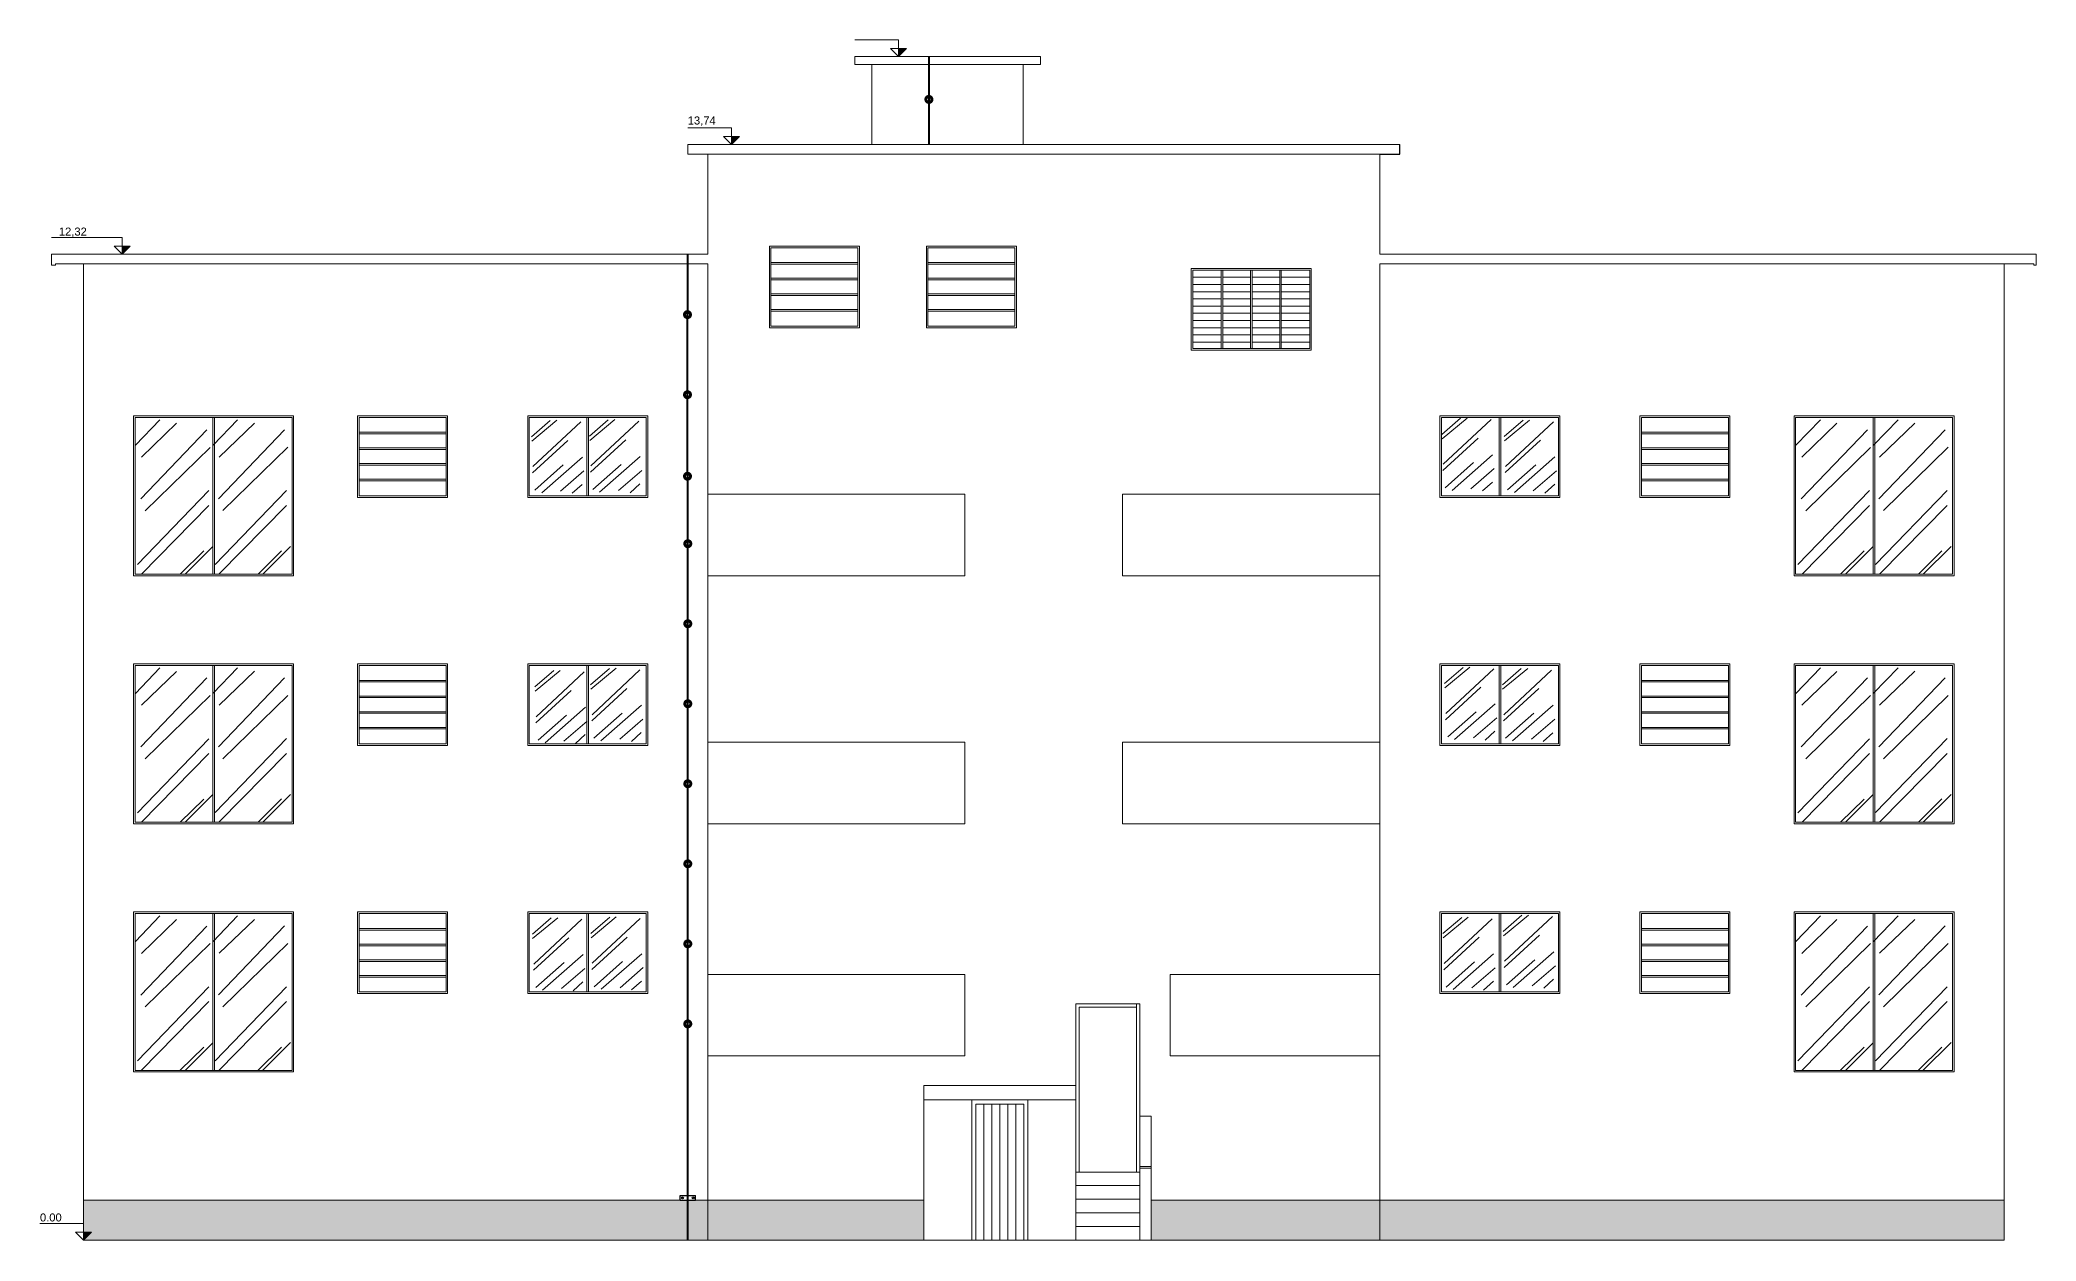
# Model space of a CAD drawing. Extents: x 0 to 11638, y -6007 to 0.
# Drawn here: x 11595.61 to 11620.56, y -5587.46 to -5572.45 of the extents above; entities that cross this region are included whole.
import ezdxf

# ---------------------------------------------------------------- set-up
doc = ezdxf.new("R2010")
doc.units = 0
doc.layers.get('0').update_dxf_attribs({"linetype": 'CONTINUOUS'})
for name, color, linetype in [('ARQ - Cotas', 1, 'CONTINUOUS'), ('ELE-BARRA CHATA ALUMÍNIO', 140, 'CONTINUOUS'), ('ELE-CONECTOR DE EMENDA', 153, 'CONTINUOUS'), ('ELE-CX. INSPEÇÃO', 40, 'CONTINUOUS')]:
    doc.layers.add(name, color=color, linetype=linetype)
doc.layers.add('ELE-FIXADOR GELCAM', color=160, linetype='CONTINUOUS', lineweight=20)
doc.styles.add('ARIAL', font='arial.ttf')

msp = doc.modelspace()

# ---------------------------------------------------------------- hatches: boundary and pattern name
at = {"lineweight": 5}
h = msp.add_hatch(dxfattribs=at)
h.set_pattern_fill('GRAVEL', color=0, scale=0.046)
h.set_pattern_definition([(228.0127875, (8918.747935, -7636.52912), (-9.3472000007, -10.5155999993), [0.15719186, -15.56202247]), (184.969741, (8918.64278, -7636.64596), (14.02079999445, 1.16840006656), [0.26974617, -26.7048625]), (132.510447, (8918.37405, -7636.669326), (11.684000005, -12.8523999955), [0.1902015, -18.8299725]), (267.273689, (8917.91837, -7636.961426), (1.16840000245, 23.3679999999), [0.24564208, -24.3185612]), (292.8336542, (8917.90669, -7637.20679), (-5.8420000005, 14.0207999998), [0.2408715, -23.84631156]), (357.273689, (8918.00016, -7637.428786), (-23.3679999999, 1.16840000245), [0.24564208, -24.3185612]), (37.6942405, (8918.245523, -7637.44047), (-15.18919999933, -11.6840000009), [0.3248491, -32.16003304]), (72.2553284, (8918.50257, -7637.24184), (8.1788000022, 25.7047999993), [0.30669098, -30.36241804]), (121.4295656, (8918.596043, -7636.94974), (-9.3472000013, 15.1891999992), [0.24647398, -24.40095102]), (175.2363583, (8918.46752, -7636.73943), (12.8523999998, -1.168400002), [0.2813881, -13.788011]), (222.3974378, (8918.187103, -7636.716062), (-14.02079999955, -12.8524000005), [0.36389584, -36.02571536]), (138.814075, (8919.07509, -7636.97311), (-8.1787999995, 7.0104000006), [0.1242021, -12.29606028]), (171.4692344, (8918.981615, -7636.89132), (15.1892000004, -2.3367999973), [0.2362937, -23.39313394]), (225, (8918.7479, -7636.8563), (-2e-16, -1.1684), [0.1652363, -1.48713083]), (203.1985905, (8918.66615, -7636.71606), (5.842, 2.3367999996), [0.088983, -8.8092863]), (291.8014095, (8918.58436, -7636.75111), (-1.1684, 3.5052), [0.1258402, -6.16618638]), (30.9637565, (8918.6311, -7636.86795), (3.5052, 2.3368), [0.20438704, -6.60849715]), (161.565051, (8918.80636, -7636.7628), (2.3368, -1.1684), [0.1477921, -3.54701313]), (16.3895403, (8917.90669, -7636.751114), (11.684, 3.5052), [0.2070405, -20.49706027]), (70.346176, (8918.105315, -7636.692694), (-4.6736000004, -12.8523999998), [0.1736955, -17.1958192]), (293.1985905, (8918.80636, -7636.52912), (-2.3367999996, 5.842), [0.17796485, -8.72030445]), (343.6104597, (8918.87646, -7636.692694), (-11.6840000002, 3.5051999992), [0.2070405, -20.49706027]), (339.443955, (8917.90669, -7637.47552), (-5.842, 2.3368), [0.1996562, -9.7831578]), (294.7751406, (8918.09363, -7637.54563), (-5.842000007, 12.8523999968), [0.16728918, -16.56165296]), (66.8014095, (8918.81804, -7637.69752), (2.3367999996, 5.842), [0.17796485, -8.72030445]), (17.3540246, (8918.88814, -7637.53394), (-15.1891999997, -4.673600001), [0.19586006, -19.39009295]), (69.443955, (8918.24552, -7637.69752), (-2.3368, -5.842), [0.0998281, -9.8829859]), (101.3099325, (8918.74794, -7637.69752), (-1.1684, 4.6736), [0.0595767, -5.8981177]), (165.963757, (8918.73625, -7637.6391), (3.5052, -1.1684), [0.2408715, -4.5765651]), (186.009006, (8918.50257, -7637.58068), (11.6839999999, 1.1684000006), [0.22322282, -22.09902784]), (303.690068, (8918.6311, -7636.9731), (-1.1684, 2.3368), [0.168509, -4.04421713]), (353.1572266, (8918.724567, -7637.11332), (19.8628000001, -2.33679999896), [0.2941961, -29.12536417]), (60.945396, (8919.01667, -7637.14837), (-4.6736, -8.1788), [0.1202938, -11.90912047]), (90, (8919.0751, -7637.0432), (-1.1684, 1.1684), [0.070104, -1.098296]), (120.2564372, (8918.4792, -7637.54563), (4.6735999994, -8.1788000003), [0.1623188, -16.06961276]), (48.0127875, (8918.397415, -7637.40542), (9.3472000008, 10.5155999993), [0.31438372, -15.4048306]), (0, (8918.6077, -7637.1717), (1.1684, 1.1684), [0.303784, -0.864616]), (325.3048465, (8918.91151, -7637.17174), (11.6840000044, -8.1787999937), [0.1847404, -18.2892857]), (254.054604, (8919.0634, -7637.2769), (-1.1684, -4.6736), [0.17012138, -8.335959]), (207.6459754, (8919.016667, -7637.44047), (-22.1996000008, -11.68399999845), [0.27698675, -27.42173363]), (175.4260787, (8918.771303, -7637.568994), (-15.1892, 1.1684), [0.29303355, -29.01028937])])
h.paths.add_polyline_path([(11606.657, -5586.948), (11603.957, -5586.948), (11603.957, -5587.448), (11606.657, -5587.448)])
h.paths.add_polyline_path([(11612.357, -5586.948), (11609.497, -5586.948), (11609.497, -5587.448), (11612.357, -5587.448)])
h.paths.add_polyline_path([(11603.957, -5586.948), (11596.157, -5586.948), (11596.157, -5587.448), (11596.782, -5587.448), (11603.957, -5587.448)])
h.paths.add_polyline_path([(11620.157, -5586.948), (11612.357, -5586.948), (11612.357, -5587.448), (11620.157, -5587.448)])
at = {"layer": 'ARQ - Cotas', "lineweight": 5, "ltscale": 0.001}
h = msp.add_hatch(color=256, dxfattribs=at)
h.dxf.hatch_style = 1
h.paths.add_polyline_path([(11606.442, -5572.558), (11606.342, -5572.558), (11606.342, -5572.658)])
h = msp.add_hatch(color=256, dxfattribs=at)
h.dxf.hatch_style = 1
h.paths.add_polyline_path([(11604.352, -5573.658), (11604.252, -5573.658), (11604.252, -5573.758)])
h = msp.add_hatch(color=256, dxfattribs=at)
h.dxf.hatch_style = 1
h.paths.add_polyline_path([(11596.738, -5575.028), (11596.638, -5575.028), (11596.638, -5575.128)])
h = msp.add_hatch(color=256, dxfattribs=at)
h.dxf.hatch_style = 1
h.paths.add_polyline_path([(11596.257, -5587.348), (11596.157, -5587.348), (11596.157, -5587.448)])

# ---------------------------------------------------------------- linework, layer by layer
at = {"color": 0, "lineweight": 5}
for p, q in [((11605.797, -5572.758), (11605.797, -5572.658)), ((11605.797, -5572.658), (11608.117, -5572.658)), ((11606.007, -5572.758), (11605.797, -5572.758)), ((11607.897, -5572.758), (11606.007, -5572.758)), ((11606.007, -5572.758), (11606.007, -5573.758)), ((11607.897, -5573.758), (11607.897, -5572.758)), ((11608.117, -5572.758), (11607.897, -5572.758)), ((11608.117, -5572.658), (11608.117, -5572.758)), ((11603.707, -5573.878), (11603.707, -5573.758)), ((11603.707, -5573.758), (11612.607, -5573.758)), ((11609.102, -5573.758), (11607.212, -5573.758)), ((11603.957, -5573.878), (11603.707, -5573.878)), ((11603.957, -5573.878), (11612.357, -5573.878)), ((11603.957, -5575.128), (11603.957, -5573.878)), ((11612.357, -5575.128), (11612.357, -5573.878)), ((11605.852, -5575.028), (11604.727, -5575.028)), ((11604.727, -5575.028), (11604.727, -5576.048)), ((11605.832, -5575.048), (11604.747, -5575.048)), ((11604.747, -5575.048), (11604.747, -5576.028)), ((11605.832, -5575.048), (11605.832, -5576.028)), ((11605.852, -5575.028), (11605.852, -5576.048)), ((11607.814, -5575.028), (11606.689, -5575.028)), ((11606.689, -5575.028), (11606.689, -5576.048)), ((11607.794, -5575.048), (11606.709, -5575.048)), ((11606.709, -5575.048), (11606.709, -5576.028)), ((11607.794, -5575.048), (11607.794, -5576.028)), ((11607.814, -5575.028), (11607.814, -5576.048)), ((11595.757, -5575.248), (11595.757, -5575.128)), ((11595.757, -5575.128), (11603.957, -5575.128)), ((11595.757, -5575.248), (11595.757, -5575.268)), ((11595.757, -5575.268), (11595.787, -5575.268)), ((11595.787, -5575.268), (11595.807, -5575.268)), ((11596.157, -5575.248), (11595.807, -5575.248)), ((11595.807, -5575.268), (11595.807, -5575.248)), ((11596.157, -5587.448), (11596.157, -5575.248)), ((11596.157, -5575.248), (11603.957, -5575.248)), ((11596.157, -5575.248), (11603.957, -5575.248)), ((11603.957, -5575.248), (11603.957, -5587.448)), ((11605.832, -5575.234), (11604.747, -5575.234)), ((11605.832, -5575.254), (11604.747, -5575.254)), ((11607.794, -5575.234), (11606.709, -5575.234)), ((11607.794, -5575.254), (11606.709, -5575.254)), ((11610, -5576.328), (11610, -5575.308)), ((11610, -5575.308), (11611.5, -5575.308)), ((11611.5, -5575.308), (11611.5, -5576.328)), ((11612.357, -5575.128), (11620.557, -5575.128)), ((11612.357, -5575.248), (11620.157, -5575.248)), ((11620.157, -5575.248), (11612.357, -5575.248)), ((11612.357, -5575.248), (11612.357, -5587.448)), ((11620.157, -5575.248), (11620.157, -5587.448)), ((11620.527, -5575.248), (11620.157, -5575.248)), ((11620.527, -5575.268), (11620.527, -5575.248)), ((11620.557, -5575.268), (11620.527, -5575.268)), ((11620.557, -5575.128), (11620.557, -5575.248)), ((11620.557, -5575.248), (11620.557, -5575.268)), ((11604.747, -5575.43), (11605.832, -5575.43)), ((11604.747, -5575.45), (11605.832, -5575.45)), ((11606.709, -5575.43), (11607.794, -5575.43)), ((11606.709, -5575.45), (11607.794, -5575.45)), ((11610.02, -5576.308), (11610.02, -5575.328)), ((11610.02, -5575.328), (11611.48, -5575.328)), ((11610.02, -5575.418), (11610.375, -5575.418)), ((11610.02, -5575.508), (11610.375, -5575.508)), ((11610.375, -5575.328), (11610.375, -5576.308)), ((11610.395, -5575.328), (11610.395, -5576.308)), ((11610.395, -5575.418), (11610.74, -5575.418)), ((11610.395, -5575.508), (11610.74, -5575.508)), ((11610.74, -5575.328), (11610.74, -5576.308)), ((11610.76, -5575.328), (11610.76, -5576.308)), ((11610.76, -5575.418), (11611.105, -5575.418)), ((11610.76, -5575.508), (11611.105, -5575.508)), ((11611.105, -5575.328), (11611.105, -5576.308)), ((11611.125, -5575.328), (11611.125, -5576.308)), ((11611.125, -5575.418), (11611.48, -5575.418)), ((11611.125, -5575.508), (11611.48, -5575.508)), ((11611.48, -5575.328), (11611.48, -5576.308)), ((11604.747, -5575.626), (11605.832, -5575.626)), ((11604.747, -5575.646), (11605.832, -5575.646)), ((11606.709, -5575.626), (11607.794, -5575.626)), ((11606.709, -5575.646), (11607.794, -5575.646)), ((11610.02, -5575.598), (11610.375, -5575.598)), ((11610.02, -5575.688), (11610.375, -5575.688)), ((11610.02, -5575.778), (11610.375, -5575.778)), ((11610.395, -5575.598), (11610.74, -5575.598)), ((11610.395, -5575.688), (11610.74, -5575.688)), ((11610.395, -5575.778), (11610.74, -5575.778)), ((11610.76, -5575.598), (11611.105, -5575.598)), ((11610.76, -5575.688), (11611.105, -5575.688)), ((11610.76, -5575.778), (11611.105, -5575.778)), ((11611.125, -5575.598), (11611.48, -5575.598)), ((11611.125, -5575.688), (11611.48, -5575.688)), ((11611.125, -5575.778), (11611.48, -5575.778)), ((11604.727, -5576.048), (11605.852, -5576.048)), ((11604.747, -5575.822), (11605.832, -5575.822)), ((11604.747, -5575.842), (11605.832, -5575.842)), ((11604.747, -5576.028), (11605.832, -5576.028)), ((11606.689, -5576.048), (11607.814, -5576.048)), ((11606.709, -5575.822), (11607.794, -5575.822)), ((11606.709, -5575.842), (11607.794, -5575.842)), ((11606.709, -5576.028), (11607.794, -5576.028)), ((11610.02, -5575.868), (11610.375, -5575.868)), ((11610.02, -5575.958), (11610.375, -5575.958)), ((11610.02, -5576.048), (11610.375, -5576.048)), ((11610.395, -5575.868), (11610.74, -5575.868)), ((11610.395, -5575.958), (11610.74, -5575.958)), ((11610.395, -5576.048), (11610.74, -5576.048)), ((11610.76, -5575.868), (11611.105, -5575.868)), ((11610.76, -5575.958), (11611.105, -5575.958)), ((11610.76, -5576.048), (11611.105, -5576.048)), ((11611.125, -5575.868), (11611.48, -5575.868)), ((11611.125, -5575.958), (11611.48, -5575.958)), ((11611.125, -5576.048), (11611.48, -5576.048)), ((11610.02, -5576.138), (11610.375, -5576.138)), ((11610.02, -5576.228), (11610.375, -5576.228)), ((11610.395, -5576.138), (11610.74, -5576.138)), ((11610.395, -5576.228), (11610.74, -5576.228)), ((11610.76, -5576.138), (11611.105, -5576.138)), ((11610.76, -5576.228), (11611.105, -5576.228)), ((11611.125, -5576.138), (11611.48, -5576.138)), ((11611.125, -5576.228), (11611.48, -5576.228)), ((11611.5, -5576.328), (11610, -5576.328)), ((11611.48, -5576.308), (11610.02, -5576.308)), ((11596.782, -5577.148), (11596.782, -5579.148)), ((11596.782, -5577.148), (11596.782, -5579.148)), ((11598.782, -5577.148), (11596.782, -5577.148)), ((11598.782, -5577.148), (11596.782, -5577.148)), ((11596.782, -5577.148), (11596.782, -5579.148)), ((11598.782, -5577.148), (11596.782, -5577.148)), ((11598.782, -5577.148), (11596.782, -5577.148)), ((11598.782, -5577.148), (11596.782, -5577.148)), ((11596.782, -5577.148), (11596.782, -5579.148)), ((11598.762, -5577.168), (11596.802, -5577.168)), ((11596.802, -5577.168), (11596.802, -5579.128)), ((11596.806, -5577.517), (11597.111, -5577.198)), ((11596.88, -5577.666), (11597.319, -5577.242)), ((11597.772, -5579.128), (11597.772, -5577.168)), ((11597.777, -5577.516), (11598.082, -5577.197)), ((11597.792, -5579.128), (11597.792, -5577.168)), ((11597.851, -5577.665), (11598.291, -5577.241)), ((11598.762, -5579.128), (11598.762, -5577.168)), ((11598.782, -5579.148), (11598.782, -5577.148)), ((11598.782, -5579.148), (11598.782, -5577.148)), ((11600.707, -5577.148), (11599.582, -5577.148)), ((11599.582, -5577.148), (11599.582, -5578.168)), ((11600.687, -5577.168), (11599.602, -5577.168)), ((11599.602, -5577.168), (11599.602, -5578.148)), ((11600.687, -5577.168), (11600.687, -5578.148)), ((11600.707, -5577.148), (11600.707, -5578.168)), ((11601.707, -5578.168), (11601.707, -5577.148)), ((11601.707, -5577.148), (11603.207, -5577.148)), ((11601.727, -5578.148), (11601.727, -5577.168)), ((11601.727, -5577.168), (11603.187, -5577.168)), ((11601.755, -5577.411), (11601.99, -5577.208)), ((11601.758, -5577.464), (11602.072, -5577.204)), ((11601.772, -5577.783), (11602.37, -5577.225)), ((11602.447, -5578.148), (11602.447, -5577.168)), ((11602.467, -5578.148), (11602.467, -5577.168)), ((11602.479, -5577.402), (11602.714, -5577.199)), ((11602.482, -5577.456), (11602.796, -5577.196)), ((11602.496, -5577.775), (11603.094, -5577.216)), ((11603.187, -5577.168), (11603.187, -5578.148)), ((11603.207, -5577.148), (11603.207, -5578.168)), ((11613.107, -5577.148), (11613.107, -5578.168)), ((11614.607, -5577.148), (11613.107, -5577.148)), ((11613.127, -5577.168), (11613.127, -5578.148)), ((11614.587, -5577.168), (11613.127, -5577.168)), ((11613.131, -5577.382), (11613.366, -5577.179)), ((11613.134, -5577.436), (11613.448, -5577.176)), ((11613.148, -5577.754), (11613.746, -5577.196)), ((11613.847, -5578.148), (11613.847, -5577.168)), ((11613.867, -5578.148), (11613.867, -5577.168)), ((11613.91, -5577.408), (11614.146, -5577.205)), ((11613.913, -5577.462), (11614.227, -5577.202)), ((11613.927, -5577.78), (11614.526, -5577.222)), ((11614.587, -5578.148), (11614.587, -5577.168)), ((11614.607, -5578.168), (11614.607, -5577.148)), ((11616.732, -5577.148), (11615.607, -5577.148)), ((11615.607, -5577.148), (11615.607, -5578.168)), ((11616.712, -5577.168), (11615.627, -5577.168)), ((11615.627, -5577.168), (11615.627, -5578.148)), ((11616.712, -5577.168), (11616.712, -5578.148)), ((11616.732, -5577.148), (11616.732, -5578.168)), ((11619.532, -5577.148), (11617.532, -5577.148)), ((11619.532, -5577.148), (11617.532, -5577.148)), ((11617.532, -5577.148), (11617.532, -5579.148)), ((11619.532, -5577.148), (11617.532, -5577.148)), ((11619.532, -5577.148), (11617.532, -5577.148)), ((11619.532, -5577.148), (11617.532, -5577.148)), ((11617.532, -5577.148), (11617.532, -5579.148)), ((11619.512, -5577.168), (11617.552, -5577.168)), ((11617.552, -5577.168), (11617.552, -5579.128)), ((11617.556, -5577.517), (11617.861, -5577.198)), ((11617.63, -5577.666), (11618.069, -5577.242)), ((11618.522, -5579.128), (11618.522, -5577.168)), ((11618.527, -5577.516), (11618.832, -5577.197)), ((11618.542, -5579.128), (11618.542, -5577.168)), ((11618.601, -5577.665), (11619.041, -5577.241)), ((11619.512, -5579.128), (11619.512, -5577.168)), ((11619.532, -5579.148), (11619.532, -5577.148)), ((11619.532, -5579.148), (11619.532, -5577.148)), ((11596.873, -5578.186), (11597.699, -5577.324)), ((11596.928, -5578.334), (11597.738, -5577.543)), ((11597.844, -5578.185), (11598.67, -5577.323)), ((11597.899, -5578.333), (11598.709, -5577.542)), ((11600.687, -5577.354), (11599.602, -5577.354)), ((11600.687, -5577.374), (11599.602, -5577.374)), ((11599.602, -5577.55), (11600.687, -5577.55)), ((11601.768, -5577.862), (11602.209, -5577.457)), ((11602.492, -5577.853), (11602.933, -5577.448)), ((11613.144, -5577.833), (11613.585, -5577.428)), ((11613.923, -5577.859), (11614.364, -5577.454)), ((11616.712, -5577.354), (11615.627, -5577.354)), ((11616.712, -5577.374), (11615.627, -5577.374)), ((11615.627, -5577.55), (11616.712, -5577.55)), ((11617.623, -5578.186), (11618.449, -5577.324)), ((11617.678, -5578.334), (11618.488, -5577.543)), ((11618.594, -5578.185), (11619.42, -5577.323)), ((11618.649, -5578.333), (11619.459, -5577.542)), ((11599.602, -5577.57), (11600.687, -5577.57)), ((11599.602, -5577.746), (11600.687, -5577.746)), ((11599.602, -5577.766), (11600.687, -5577.766)), ((11601.796, -5578.078), (11602.15, -5577.763)), ((11601.882, -5578.109), (11602.39, -5577.665)), ((11602.52, -5578.069), (11602.874, -5577.755)), ((11602.606, -5578.101), (11603.114, -5577.657)), ((11613.172, -5578.049), (11613.526, -5577.734)), ((11613.258, -5578.08), (11613.766, -5577.636)), ((11613.951, -5578.075), (11614.305, -5577.761)), ((11614.037, -5578.107), (11614.545, -5577.662)), ((11615.627, -5577.57), (11616.712, -5577.57)), ((11615.627, -5577.746), (11616.712, -5577.746)), ((11615.627, -5577.766), (11616.712, -5577.766)), ((11599.602, -5577.942), (11600.687, -5577.942)), ((11599.602, -5577.962), (11600.687, -5577.962)), ((11602.118, -5578.09), (11602.41, -5577.838)), ((11602.264, -5578.117), (11602.386, -5578.007)), ((11602.842, -5578.081), (11603.134, -5577.83)), ((11602.988, -5578.109), (11603.11, -5577.999)), ((11613.494, -5578.061), (11613.786, -5577.809)), ((11613.64, -5578.088), (11613.762, -5577.978)), ((11614.274, -5578.087), (11614.565, -5577.835)), ((11614.419, -5578.114), (11614.541, -5578.004)), ((11615.627, -5577.942), (11616.712, -5577.942)), ((11615.627, -5577.962), (11616.712, -5577.962)), ((11596.83, -5579.008), (11597.724, -5578.083)), ((11596.882, -5579.126), (11597.724, -5578.269)), ((11597.802, -5579.007), (11598.695, -5578.082)), ((11597.853, -5579.124), (11598.695, -5578.268)), ((11599.582, -5578.168), (11600.707, -5578.168)), ((11599.602, -5578.148), (11600.687, -5578.148)), ((11603.207, -5578.168), (11601.707, -5578.168)), ((11603.187, -5578.148), (11601.727, -5578.148)), ((11607.172, -5578.128), (11603.957, -5578.128)), ((11607.172, -5579.148), (11607.172, -5578.128)), ((11609.142, -5579.148), (11609.142, -5578.128)), ((11609.142, -5578.128), (11612.357, -5578.128)), ((11613.107, -5578.168), (11614.607, -5578.168)), ((11613.127, -5578.148), (11614.587, -5578.148)), ((11615.607, -5578.168), (11616.732, -5578.168)), ((11615.627, -5578.148), (11616.712, -5578.148)), ((11617.58, -5579.008), (11618.474, -5578.083)), ((11617.632, -5579.126), (11618.474, -5578.269)), ((11618.552, -5579.007), (11619.445, -5578.082)), ((11618.603, -5579.124), (11619.445, -5578.268)), ((11597.426, -5579.128), (11597.773, -5578.782)), ((11598.397, -5579.127), (11598.745, -5578.781)), ((11618.176, -5579.128), (11618.523, -5578.782)), ((11619.147, -5579.127), (11619.495, -5578.781)), ((11597.365, -5579.127), (11597.659, -5578.837)), ((11598.337, -5579.126), (11598.63, -5578.836)), ((11618.115, -5579.127), (11618.409, -5578.837)), ((11619.087, -5579.126), (11619.38, -5578.836)), ((11596.782, -5579.148), (11598.782, -5579.148)), ((11596.782, -5579.148), (11598.782, -5579.148)), ((11596.782, -5579.148), (11598.782, -5579.148)), ((11596.782, -5579.148), (11598.782, -5579.148)), ((11596.782, -5579.148), (11598.782, -5579.148)), ((11596.802, -5579.128), (11598.762, -5579.128)), ((11607.172, -5579.148), (11603.957, -5579.148)), ((11609.142, -5579.148), (11612.357, -5579.148)), ((11617.532, -5579.148), (11619.532, -5579.148)), ((11617.532, -5579.148), (11619.532, -5579.148)), ((11617.532, -5579.148), (11619.532, -5579.148)), ((11617.532, -5579.148), (11619.532, -5579.148)), ((11617.532, -5579.148), (11619.532, -5579.148)), ((11617.552, -5579.128), (11619.512, -5579.128)), ((11596.782, -5580.248), (11596.782, -5582.248)), ((11596.782, -5580.248), (11596.782, -5582.248)), ((11598.782, -5580.248), (11596.782, -5580.248)), ((11598.782, -5580.248), (11596.782, -5580.248)), ((11596.782, -5580.248), (11596.782, -5582.248)), ((11598.782, -5580.248), (11596.782, -5580.248)), ((11598.782, -5580.248), (11596.782, -5580.248)), ((11598.782, -5580.248), (11596.782, -5580.248)), ((11596.782, -5580.248), (11596.782, -5582.248)), ((11598.762, -5580.268), (11596.802, -5580.268)), ((11596.802, -5580.268), (11596.802, -5582.228)), ((11596.806, -5580.617), (11597.111, -5580.298)), ((11597.772, -5582.228), (11597.772, -5580.268)), ((11597.777, -5580.616), (11598.082, -5580.297)), ((11597.792, -5582.228), (11597.792, -5580.268)), ((11598.762, -5582.228), (11598.762, -5580.268)), ((11598.782, -5582.248), (11598.782, -5580.248)), ((11598.782, -5582.248), (11598.782, -5580.248)), ((11600.707, -5580.248), (11599.582, -5580.248)), ((11599.582, -5580.248), (11599.582, -5581.268)), ((11600.687, -5580.268), (11599.602, -5580.268)), ((11599.602, -5580.268), (11599.602, -5581.248)), ((11600.687, -5580.268), (11600.687, -5581.248)), ((11600.707, -5580.248), (11600.707, -5581.268)), ((11601.707, -5581.268), (11601.707, -5580.248)), ((11601.707, -5580.248), (11603.207, -5580.248)), ((11601.727, -5581.248), (11601.727, -5580.268)), ((11601.727, -5580.268), (11603.187, -5580.268)), ((11602.447, -5581.248), (11602.447, -5580.268)), ((11602.467, -5581.248), (11602.467, -5580.268)), ((11603.187, -5580.268), (11603.187, -5581.248)), ((11603.207, -5580.248), (11603.207, -5581.268)), ((11613.107, -5580.248), (11613.107, -5581.268)), ((11614.607, -5580.248), (11613.107, -5580.248)), ((11613.127, -5580.268), (11613.127, -5581.248)), ((11614.587, -5580.268), (11613.127, -5580.268)), ((11613.164, -5580.495), (11613.399, -5580.292)), ((11613.167, -5580.549), (11613.481, -5580.289)), ((11613.847, -5581.248), (11613.847, -5580.268)), ((11613.867, -5581.248), (11613.867, -5580.268)), ((11614.587, -5581.248), (11614.587, -5580.268)), ((11614.607, -5581.268), (11614.607, -5580.248)), ((11616.732, -5580.248), (11615.607, -5580.248)), ((11615.607, -5580.248), (11615.607, -5581.268)), ((11616.712, -5580.268), (11615.627, -5580.268)), ((11615.627, -5580.268), (11615.627, -5581.248)), ((11616.712, -5580.268), (11616.712, -5581.248)), ((11616.732, -5580.248), (11616.732, -5581.268)), ((11619.532, -5580.248), (11617.532, -5580.248)), ((11619.532, -5580.248), (11617.532, -5580.248)), ((11617.532, -5580.248), (11617.532, -5582.248)), ((11619.532, -5580.248), (11617.532, -5580.248)), ((11619.532, -5580.248), (11617.532, -5580.248)), ((11619.532, -5580.248), (11617.532, -5580.248)), ((11617.532, -5580.248), (11617.532, -5582.248)), ((11619.512, -5580.268), (11617.552, -5580.268)), ((11617.552, -5580.268), (11617.552, -5582.228)), ((11617.556, -5580.617), (11617.861, -5580.298)), ((11618.522, -5582.228), (11618.522, -5580.268)), ((11618.527, -5580.616), (11618.832, -5580.297)), ((11618.542, -5582.228), (11618.542, -5580.268)), ((11619.512, -5582.228), (11619.512, -5580.268)), ((11619.532, -5582.248), (11619.532, -5580.248)), ((11619.532, -5582.248), (11619.532, -5580.248)), ((11596.873, -5581.286), (11597.699, -5580.424)), ((11596.88, -5580.766), (11597.319, -5580.342)), ((11597.844, -5581.285), (11598.67, -5580.423)), ((11597.851, -5580.765), (11598.291, -5580.341)), ((11600.687, -5580.454), (11599.602, -5580.454)), ((11600.687, -5580.474), (11599.602, -5580.474)), ((11601.796, -5580.535), (11602.032, -5580.332)), ((11601.799, -5580.589), (11602.113, -5580.329)), ((11601.813, -5580.908), (11602.412, -5580.349)), ((11602.493, -5580.51), (11602.729, -5580.307)), ((11602.497, -5580.564), (11602.811, -5580.304)), ((11602.511, -5580.883), (11603.109, -5580.324)), ((11613.177, -5580.946), (11613.618, -5580.541)), ((11613.181, -5580.867), (11613.779, -5580.309)), ((11613.887, -5580.511), (11614.123, -5580.308)), ((11613.89, -5580.565), (11614.204, -5580.305)), ((11613.904, -5580.884), (11614.503, -5580.325)), ((11616.712, -5580.454), (11615.627, -5580.454)), ((11616.712, -5580.474), (11615.627, -5580.474)), ((11617.623, -5581.286), (11618.449, -5580.424)), ((11617.63, -5580.766), (11618.069, -5580.342)), ((11618.594, -5581.285), (11619.42, -5580.423)), ((11618.601, -5580.765), (11619.041, -5580.341)), ((11596.928, -5581.434), (11597.738, -5580.643)), ((11597.899, -5581.433), (11598.709, -5580.642)), ((11599.602, -5580.65), (11600.687, -5580.65)), ((11599.602, -5580.67), (11600.687, -5580.67)), ((11601.809, -5580.986), (11602.25, -5580.581)), ((11601.924, -5581.234), (11602.431, -5580.79)), ((11602.507, -5580.961), (11602.948, -5580.556)), ((11602.621, -5581.209), (11603.129, -5580.765)), ((11613.291, -5581.194), (11613.799, -5580.749)), ((11613.9, -5580.962), (11614.341, -5580.557)), ((11614.015, -5581.21), (11614.522, -5580.766)), ((11615.627, -5580.65), (11616.712, -5580.65)), ((11615.627, -5580.67), (11616.712, -5580.67)), ((11617.678, -5581.434), (11618.488, -5580.643)), ((11618.649, -5581.433), (11619.459, -5580.642)), ((11599.602, -5580.846), (11600.687, -5580.846)), ((11599.602, -5580.866), (11600.687, -5580.866)), ((11599.602, -5581.042), (11600.687, -5581.042)), ((11601.837, -5581.202), (11602.191, -5580.888)), ((11602.16, -5581.214), (11602.451, -5580.963)), ((11602.534, -5581.178), (11602.889, -5580.863)), ((11602.857, -5581.189), (11603.148, -5580.938)), ((11613.205, -5581.162), (11613.559, -5580.848)), ((11613.527, -5581.174), (11613.819, -5580.922)), ((11613.928, -5581.178), (11614.282, -5580.864)), ((11614.251, -5581.19), (11614.542, -5580.939)), ((11615.627, -5580.846), (11616.712, -5580.846)), ((11615.627, -5580.866), (11616.712, -5580.866)), ((11615.627, -5581.042), (11616.712, -5581.042)), ((11596.83, -5582.108), (11597.724, -5581.183)), ((11597.802, -5582.107), (11598.695, -5581.182)), ((11599.582, -5581.268), (11600.707, -5581.268)), ((11599.602, -5581.062), (11600.687, -5581.062)), ((11599.602, -5581.248), (11600.687, -5581.248)), ((11603.207, -5581.268), (11601.707, -5581.268)), ((11603.187, -5581.248), (11601.727, -5581.248)), ((11602.305, -5581.242), (11602.427, -5581.132)), ((11603.003, -5581.217), (11603.125, -5581.107)), ((11607.172, -5581.228), (11603.957, -5581.228)), ((11607.172, -5582.248), (11607.172, -5581.228)), ((11609.142, -5582.248), (11609.142, -5581.228)), ((11609.142, -5581.228), (11612.357, -5581.228)), ((11613.107, -5581.268), (11614.607, -5581.268)), ((11613.127, -5581.248), (11614.587, -5581.248)), ((11613.673, -5581.202), (11613.795, -5581.091)), ((11614.396, -5581.218), (11614.518, -5581.108)), ((11615.607, -5581.268), (11616.732, -5581.268)), ((11615.627, -5581.062), (11616.712, -5581.062)), ((11615.627, -5581.248), (11616.712, -5581.248)), ((11617.58, -5582.108), (11618.474, -5581.183)), ((11618.552, -5582.107), (11619.445, -5581.182)), ((11596.882, -5582.226), (11597.724, -5581.369)), ((11597.853, -5582.224), (11598.695, -5581.368)), ((11617.632, -5582.226), (11618.474, -5581.369)), ((11618.603, -5582.224), (11619.445, -5581.368)), ((11597.365, -5582.227), (11597.659, -5581.937)), ((11597.426, -5582.228), (11597.773, -5581.882)), ((11598.337, -5582.226), (11598.63, -5581.936)), ((11598.397, -5582.227), (11598.745, -5581.881)), ((11618.115, -5582.227), (11618.409, -5581.937)), ((11618.176, -5582.228), (11618.523, -5581.882)), ((11619.087, -5582.226), (11619.38, -5581.936)), ((11619.147, -5582.227), (11619.495, -5581.881)), ((11596.782, -5582.248), (11598.782, -5582.248)), ((11596.782, -5582.248), (11598.782, -5582.248)), ((11596.782, -5582.248), (11598.782, -5582.248)), ((11596.782, -5582.248), (11598.782, -5582.248)), ((11596.782, -5582.248), (11598.782, -5582.248)), ((11596.802, -5582.228), (11598.762, -5582.228)), ((11607.172, -5582.248), (11603.957, -5582.248)), ((11609.142, -5582.248), (11612.357, -5582.248)), ((11617.532, -5582.248), (11619.532, -5582.248)), ((11617.532, -5582.248), (11619.532, -5582.248)), ((11617.532, -5582.248), (11619.532, -5582.248)), ((11617.532, -5582.248), (11619.532, -5582.248)), ((11617.532, -5582.248), (11619.532, -5582.248)), ((11617.552, -5582.228), (11619.512, -5582.228)), ((11598.782, -5583.348), (11596.782, -5583.348)), ((11598.782, -5583.348), (11596.782, -5583.348)), ((11596.782, -5583.348), (11596.782, -5585.348)), ((11598.782, -5583.348), (11596.782, -5583.348)), ((11598.782, -5583.348), (11596.782, -5583.348)), ((11598.782, -5583.348), (11596.782, -5583.348)), ((11596.782, -5583.348), (11596.782, -5585.348)), ((11598.762, -5583.368), (11596.802, -5583.368)), ((11596.802, -5583.368), (11596.802, -5585.328)), ((11596.806, -5583.717), (11597.111, -5583.398)), ((11596.873, -5584.386), (11597.699, -5583.524)), ((11596.88, -5583.866), (11597.319, -5583.442)), ((11597.772, -5585.328), (11597.772, -5583.368)), ((11597.777, -5583.716), (11598.082, -5583.397)), ((11597.792, -5585.328), (11597.792, -5583.368)), ((11597.844, -5584.385), (11598.67, -5583.523)), ((11597.851, -5583.865), (11598.291, -5583.441)), ((11598.762, -5585.328), (11598.762, -5583.368)), ((11598.782, -5585.348), (11598.782, -5583.348)), ((11598.782, -5585.348), (11598.782, -5583.348)), ((11600.707, -5583.348), (11599.582, -5583.348)), ((11599.582, -5583.348), (11599.582, -5584.368)), ((11600.687, -5583.368), (11599.602, -5583.368)), ((11599.602, -5583.368), (11599.602, -5584.348)), ((11600.687, -5583.368), (11600.687, -5584.348)), ((11600.707, -5583.348), (11600.707, -5584.368)), ((11601.707, -5584.368), (11601.707, -5583.348)), ((11601.707, -5583.348), (11603.207, -5583.348)), ((11601.727, -5584.348), (11601.727, -5583.368)), ((11601.727, -5583.368), (11603.187, -5583.368)), ((11601.766, -5583.626), (11602.002, -5583.423)), ((11601.769, -5583.68), (11602.083, -5583.42)), ((11601.783, -5583.999), (11602.382, -5583.44)), ((11602.447, -5584.348), (11602.447, -5583.368)), ((11602.467, -5584.348), (11602.467, -5583.368)), ((11602.497, -5583.616), (11602.733, -5583.413)), ((11602.5, -5583.67), (11602.814, -5583.41)), ((11602.514, -5583.988), (11603.113, -5583.43)), ((11603.187, -5583.368), (11603.187, -5584.348)), ((11603.207, -5583.348), (11603.207, -5584.368)), ((11613.107, -5583.348), (11613.107, -5584.368)), ((11614.607, -5583.348), (11613.107, -5583.348)), ((11613.127, -5583.368), (11613.127, -5584.348)), ((11614.587, -5583.368), (11613.127, -5583.368)), ((11613.143, -5583.619), (11613.379, -5583.416)), ((11613.146, -5583.673), (11613.46, -5583.413)), ((11613.16, -5583.991), (11613.759, -5583.433)), ((11613.847, -5584.348), (11613.847, -5583.368)), ((11613.867, -5584.348), (11613.867, -5583.368)), ((11613.897, -5583.593), (11614.132, -5583.39)), ((11613.9, -5583.647), (11614.214, -5583.387)), ((11613.914, -5583.965), (11614.512, -5583.407)), ((11614.587, -5584.348), (11614.587, -5583.368)), ((11614.607, -5584.368), (11614.607, -5583.348)), ((11616.732, -5583.348), (11615.607, -5583.348)), ((11615.607, -5583.348), (11615.607, -5584.368)), ((11616.712, -5583.368), (11615.627, -5583.368)), ((11615.627, -5583.368), (11615.627, -5584.348)), ((11616.712, -5583.368), (11616.712, -5584.348)), ((11616.732, -5583.348), (11616.732, -5584.368)), ((11619.532, -5583.348), (11617.532, -5583.348)), ((11619.532, -5583.348), (11617.532, -5583.348)), ((11617.532, -5583.348), (11617.532, -5585.348)), ((11619.532, -5583.348), (11617.532, -5583.348)), ((11619.532, -5583.348), (11617.532, -5583.348)), ((11619.532, -5583.348), (11617.532, -5583.348)), ((11617.532, -5583.348), (11617.532, -5585.348)), ((11619.512, -5583.368), (11617.552, -5583.368)), ((11617.552, -5583.368), (11617.552, -5585.328)), ((11617.556, -5583.717), (11617.861, -5583.398)), ((11617.623, -5584.386), (11618.449, -5583.524)), ((11617.63, -5583.866), (11618.069, -5583.442)), ((11618.522, -5585.328), (11618.522, -5583.368)), ((11618.527, -5583.716), (11618.832, -5583.397)), ((11618.542, -5585.328), (11618.542, -5583.368)), ((11618.594, -5584.385), (11619.42, -5583.523)), ((11618.601, -5583.865), (11619.041, -5583.441)), ((11619.512, -5585.328), (11619.512, -5583.368)), ((11619.532, -5585.348), (11619.532, -5583.348)), ((11619.532, -5585.348), (11619.532, -5583.348)), ((11596.928, -5584.534), (11597.738, -5583.743)), ((11597.899, -5584.533), (11598.709, -5583.742)), ((11600.687, -5583.554), (11599.602, -5583.554)), ((11600.687, -5583.574), (11599.602, -5583.574)), ((11599.602, -5583.75), (11600.687, -5583.75)), ((11599.602, -5583.77), (11600.687, -5583.77)), ((11601.78, -5584.077), (11602.22, -5583.672)), ((11602.51, -5584.067), (11602.951, -5583.662)), ((11613.156, -5584.07), (11613.597, -5583.665)), ((11613.91, -5584.044), (11614.351, -5583.639)), ((11616.712, -5583.554), (11615.627, -5583.554)), ((11616.712, -5583.574), (11615.627, -5583.574)), ((11615.627, -5583.75), (11616.712, -5583.75)), ((11615.627, -5583.77), (11616.712, -5583.77)), ((11617.678, -5584.534), (11618.488, -5583.743)), ((11618.649, -5584.533), (11619.459, -5583.742)), ((11599.602, -5583.946), (11600.687, -5583.946)), ((11599.602, -5583.966), (11600.687, -5583.966)), ((11601.807, -5584.293), (11602.161, -5583.979)), ((11601.894, -5584.325), (11602.402, -5583.881)), ((11602.538, -5584.283), (11602.892, -5583.968)), ((11602.625, -5584.315), (11603.132, -5583.87)), ((11613.184, -5584.286), (11613.538, -5583.972)), ((11613.271, -5584.318), (11613.778, -5583.873)), ((11613.938, -5584.26), (11614.292, -5583.946)), ((11614.024, -5584.292), (11614.532, -5583.847)), ((11614.261, -5584.272), (11614.552, -5584.02)), ((11615.627, -5583.946), (11616.712, -5583.946)), ((11615.627, -5583.966), (11616.712, -5583.966)), ((11596.83, -5585.208), (11597.724, -5584.283)), ((11597.802, -5585.207), (11598.695, -5584.282)), ((11599.602, -5584.142), (11600.687, -5584.142)), ((11599.602, -5584.162), (11600.687, -5584.162)), ((11602.13, -5584.305), (11602.421, -5584.054)), ((11602.276, -5584.333), (11602.398, -5584.223)), ((11602.861, -5584.295), (11603.152, -5584.043)), ((11603.006, -5584.322), (11603.129, -5584.212)), ((11607.172, -5584.128), (11603.957, -5584.128)), ((11607.172, -5585.148), (11607.172, -5584.128)), ((11609.737, -5585.148), (11609.737, -5584.128)), ((11609.737, -5584.128), (11612.357, -5584.128)), ((11613.507, -5584.298), (11613.798, -5584.046)), ((11613.652, -5584.325), (11613.775, -5584.215)), ((11614.406, -5584.299), (11614.528, -5584.189)), ((11615.627, -5584.142), (11616.712, -5584.142)), ((11615.627, -5584.162), (11616.712, -5584.162)), ((11617.58, -5585.208), (11618.474, -5584.283)), ((11618.552, -5585.207), (11619.445, -5584.282)), ((11596.882, -5585.326), (11597.724, -5584.469)), ((11597.853, -5585.324), (11598.695, -5584.468)), ((11599.582, -5584.368), (11600.707, -5584.368)), ((11599.602, -5584.348), (11600.687, -5584.348)), ((11603.207, -5584.368), (11601.707, -5584.368)), ((11603.187, -5584.348), (11601.727, -5584.348)), ((11609.357, -5584.498), (11608.557, -5584.498)), ((11608.557, -5584.498), (11608.557, -5586.598)), ((11608.557, -5584.498), (11608.557, -5584.538)), ((11608.597, -5586.598), (11608.597, -5584.538)), ((11608.597, -5584.538), (11609.317, -5584.538)), ((11609.317, -5586.598), (11609.317, -5584.498)), ((11609.357, -5586.598), (11609.357, -5584.498)), ((11613.107, -5584.368), (11614.607, -5584.368)), ((11613.127, -5584.348), (11614.587, -5584.348)), ((11615.607, -5584.368), (11616.732, -5584.368)), ((11615.627, -5584.348), (11616.712, -5584.348)), ((11617.632, -5585.326), (11618.474, -5584.469)), ((11618.603, -5585.324), (11619.445, -5584.468)), ((11597.365, -5585.327), (11597.659, -5585.037)), ((11597.426, -5585.328), (11597.773, -5584.982)), ((11598.337, -5585.326), (11598.63, -5585.036)), ((11598.397, -5585.327), (11598.745, -5584.981)), ((11618.115, -5585.327), (11618.409, -5585.037)), ((11618.176, -5585.328), (11618.523, -5584.982)), ((11619.087, -5585.326), (11619.38, -5585.036)), ((11619.147, -5585.327), (11619.495, -5584.981)), ((11607.172, -5585.148), (11603.957, -5585.148)), ((11609.737, -5585.148), (11612.357, -5585.148)), ((11596.157, -5587.448), (11596.157, -5585.348)), ((11596.782, -5585.348), (11598.782, -5585.348)), ((11596.782, -5585.348), (11598.782, -5585.348)), ((11596.782, -5585.348), (11598.782, -5585.348)), ((11596.782, -5585.348), (11598.782, -5585.348)), ((11596.782, -5585.348), (11598.782, -5585.348)), ((11596.802, -5585.328), (11598.762, -5585.328)), ((11606.657, -5585.698), (11606.657, -5585.518)), ((11606.657, -5585.518), (11608.557, -5585.518)), ((11617.532, -5585.348), (11619.532, -5585.348)), ((11617.532, -5585.348), (11619.532, -5585.348)), ((11617.532, -5585.348), (11619.532, -5585.348)), ((11617.532, -5585.348), (11619.532, -5585.348)), ((11617.532, -5585.348), (11619.532, -5585.348)), ((11617.552, -5585.328), (11619.512, -5585.328)), ((11606.657, -5587.448), (11606.657, -5585.698)), ((11606.657, -5587.448), (11606.657, -5585.698)), ((11606.657, -5585.698), (11608.557, -5585.698)), ((11607.257, -5587.448), (11607.257, -5585.698)), ((11607.307, -5585.748), (11607.307, -5587.448)), ((11607.907, -5585.748), (11607.307, -5585.748)), ((11607.407, -5587.448), (11607.407, -5585.748)), ((11607.407, -5585.748), (11607.507, -5585.748)), ((11607.507, -5585.748), (11607.507, -5587.448)), ((11607.607, -5587.448), (11607.607, -5585.748)), ((11607.607, -5585.748), (11607.707, -5585.748)), ((11607.707, -5585.748), (11607.707, -5587.448)), ((11607.807, -5587.448), (11607.807, -5585.748)), ((11607.907, -5587.448), (11607.907, -5585.748)), ((11607.907, -5587.448), (11607.907, -5585.748)), ((11607.957, -5585.748), (11607.957, -5585.698)), ((11607.957, -5585.748), (11607.957, -5587.448)), ((11609.497, -5585.898), (11609.357, -5585.898)), ((11609.497, -5585.998), (11609.497, -5585.898)), ((11609.497, -5587.448), (11609.497, -5585.998)), ((11609.357, -5586.548), (11609.357, -5586.528)), ((11609.357, -5586.528), (11609.497, -5586.528)), ((11608.557, -5586.598), (11609.357, -5586.598)), ((11608.557, -5586.598), (11608.557, -5587.448)), ((11608.557, -5586.598), (11608.557, -5586.768)), ((11608.557, -5586.598), (11608.597, -5586.598)), ((11608.557, -5586.768), (11609.357, -5586.768)), ((11609.357, -5586.598), (11609.317, -5586.598)), ((11609.497, -5586.548), (11609.357, -5586.548)), ((11609.357, -5586.598), (11609.357, -5587.448)), ((11609.357, -5586.768), (11609.357, -5586.748)), ((11609.357, -5586.768), (11609.357, -5586.938)), ((11596.157, -5586.948), (11606.657, -5586.948)), ((11609.357, -5586.938), (11608.557, -5586.938)), ((11608.557, -5586.938), (11608.557, -5587.108)), ((11609.497, -5586.948), (11620.157, -5586.948)), ((11608.557, -5587.108), (11609.357, -5587.108)), ((11609.357, -5587.278), (11608.557, -5587.278)), ((11609.357, -5587.108), (11609.357, -5587.278)), ((11596.157, -5587.448), (11620.157, -5587.448)), ((11608.557, -5587.448), (11606.657, -5587.448)), ((11607.307, -5587.448), (11607.257, -5587.448)), ((11607.307, -5587.448), (11607.407, -5587.448)), ((11607.507, -5587.448), (11607.607, -5587.448)), ((11607.607, -5587.448), (11608.207, -5587.448)), ((11607.607, -5587.448), (11607.907, -5587.448)), ((11607.707, -5587.448), (11607.807, -5587.448)), ((11607.907, -5587.448), (11608.407, -5587.448)), ((11607.907, -5587.448), (11607.957, -5587.448)), ((11609.357, -5587.448), (11609.497, -5587.448))]:
    msp.add_line(p, q, dxfattribs=at)
at = {"layer": 'ARQ - Cotas', "lineweight": 5, "ltscale": 0.001}
for p, q in [((11605.797, -5572.452), (11606.342, -5572.452)), ((11606.342, -5572.558), (11606.242, -5572.558)), ((11606.342, -5572.658), (11606.242, -5572.558)), ((11606.342, -5572.452), (11606.342, -5572.558)), ((11606.442, -5572.558), (11606.342, -5572.558)), ((11606.342, -5572.658), (11606.342, -5572.558)), ((11606.342, -5572.658), (11606.442, -5572.558)), ((11603.707, -5573.552), (11604.252, -5573.552)), ((11604.252, -5573.552), (11604.252, -5573.658)), ((11604.252, -5573.658), (11604.152, -5573.658)), ((11604.252, -5573.758), (11604.152, -5573.658)), ((11604.352, -5573.658), (11604.252, -5573.658)), ((11604.252, -5573.758), (11604.252, -5573.658)), ((11604.252, -5573.758), (11604.352, -5573.658)), ((11595.757, -5574.922), (11596.638, -5574.922)), ((11596.638, -5575.028), (11596.538, -5575.028)), ((11596.638, -5575.128), (11596.538, -5575.028)), ((11596.638, -5574.922), (11596.638, -5575.028)), ((11596.738, -5575.028), (11596.638, -5575.028)), ((11596.638, -5575.128), (11596.638, -5575.028)), ((11596.638, -5575.128), (11596.738, -5575.028)), ((11595.612, -5587.242), (11596.157, -5587.242)), ((11596.157, -5587.242), (11596.157, -5587.348)), ((11596.157, -5587.348), (11596.057, -5587.348)), ((11596.157, -5587.448), (11596.057, -5587.348)), ((11596.257, -5587.348), (11596.157, -5587.348)), ((11596.157, -5587.448), (11596.157, -5587.348)), ((11596.157, -5587.448), (11596.257, -5587.348))]:
    msp.add_line(p, q, dxfattribs=at)
at = {"layer": 'ELE-BARRA CHATA ALUMÍNIO', "const_width": 0.025}
for points in [[(11606.721, -5572.658), (11606.721, -5573.758)], [(11603.705, -5575.128), (11603.705, -5575.884)], [(11603.704, -5575.866), (11603.704, -5577.903)], [(11603.708, -5577.885), (11603.708, -5578.746)], [(11603.708, -5578.728), (11603.708, -5580.765)], [(11603.708, -5580.728), (11603.708, -5582.765)], [(11603.708, -5585.348), (11603.708, -5582.728)]]:
    msp.add_lwpolyline(points, dxfattribs=at)
at = {"layer": 'ELE-CONECTOR DE EMENDA', "color": 2, "ltscale": 10, "true_color": 0xf1eb1f}
for p, q in [((11603.612, -5586.948), (11603.612, -5586.893)), ((11603.612, -5586.893), (11603.803, -5586.893)), ((11603.612, -5586.948), (11603.803, -5586.948)), ((11603.803, -5586.948), (11603.803, -5586.893))]:
    msp.add_line(p, q, dxfattribs=at)
for centre in [(11603.642, -5586.921), (11603.774, -5586.921)]:
    msp.add_circle(centre, 0.0106, dxfattribs=at)
at = {"layer": 'ELE-CX. INSPEÇÃO', "const_width": 0.025}
msp.add_lwpolyline([(11603.708, -5587.448), (11603.708, -5585.348)], dxfattribs=at)
at = {"layer": 'ELE-FIXADOR GELCAM', "color": 0, "lineweight": -3, "ltscale": 0.01}
for p, q in [((11612.607, -5573.878), (11612.607, -5573.758)), ((11612.357, -5573.878), (11612.607, -5573.878))]:
    msp.add_line(p, q, dxfattribs=at)
at = {"layer": 'ELE-FIXADOR GELCAM', "const_width": 0.075}
for points in [[(11606.721, -5573.214, -1), (11606.721, -5573.176, -1)], [(11606.721, -5573.214, -1), (11606.721, -5573.176, -1)], [(11603.704, -5575.903, -1), (11603.704, -5575.866, -1)], [(11603.704, -5575.903, -1), (11603.704, -5575.866, -1)], [(11603.704, -5575.903, -1), (11603.704, -5575.866, -1)], [(11603.704, -5576.903, -1), (11603.704, -5576.866, -1)], [(11603.704, -5576.903, -1), (11603.704, -5576.866, -1)], [(11603.704, -5577.922, -1), (11603.704, -5577.885, -1)], [(11603.704, -5577.922, -1), (11603.704, -5577.885, -1)], [(11603.708, -5578.765, -1), (11603.708, -5578.728, -1)], [(11603.708, -5578.765, -1), (11603.708, -5578.728, -1)], [(11603.708, -5578.765, -1), (11603.708, -5578.728, -1)], [(11603.708, -5579.765, -1), (11603.708, -5579.728, -1)], [(11603.708, -5579.765, -1), (11603.708, -5579.728, -1)], [(11603.708, -5580.765, -1), (11603.708, -5580.728, -1)], [(11603.708, -5580.765, -1), (11603.708, -5580.728, -1)], [(11603.708, -5580.765, -1), (11603.708, -5580.728, -1)], [(11603.708, -5581.765, -1), (11603.708, -5581.728, -1)], [(11603.708, -5581.765, -1), (11603.708, -5581.728, -1)], [(11603.708, -5582.765, -1), (11603.708, -5582.728, -1)], [(11603.708, -5582.765, -1), (11603.708, -5582.728, -1)], [(11603.708, -5582.765, -1), (11603.708, -5582.728, -1)], [(11603.708, -5583.765, -1), (11603.708, -5583.728, -1)], [(11603.708, -5583.765, -1), (11603.708, -5583.728, -1)], [(11603.689, -5584.747, -1), (11603.726, -5584.747, -1)], [(11603.708, -5584.765, -1), (11603.708, -5584.728, -1)]]:
    msp.add_lwpolyline(points, format="xyb", close=True, dxfattribs=at)

# ---------------------------------------------------------------- texts
at = {"layer": 'ARQ - Cotas', "lineweight": 5, "ltscale": 0.001, "char_height": 0.1, "attachment_point": 7, "line_spacing_factor": 0.970891, "style": 'ARIAL'}
for s, insert in [('13,74', (11603.707, -5573.527)), ('12,32', (11595.848, -5574.915)), ('0.00', (11595.612, -5587.217))]:
    msp.add_mtext(s, dxfattribs=dict(at, insert=insert))

doc.saveas('drawing.dxf')
